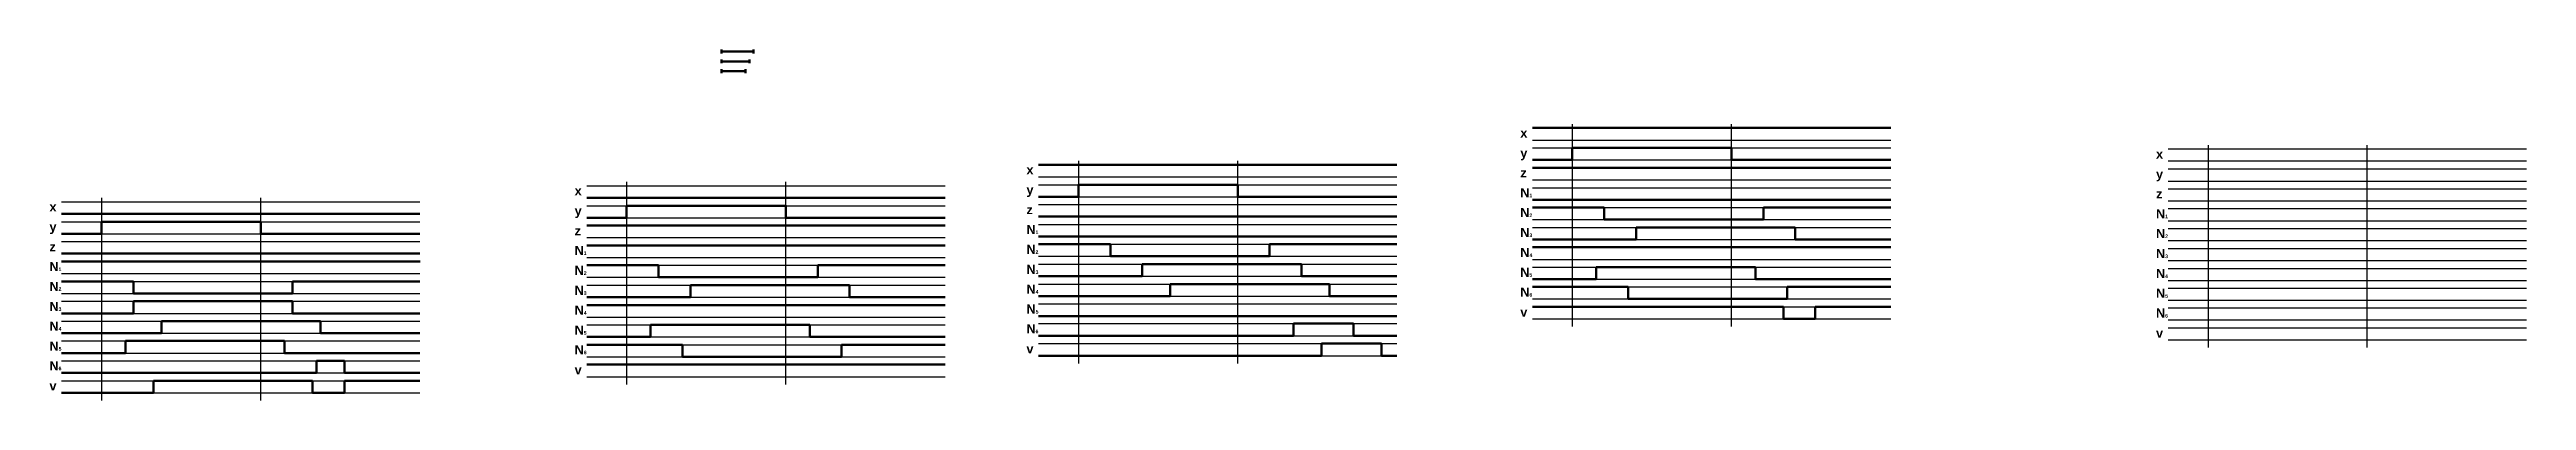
# Model space of a CAD drawing. Header units: millimetres. Extents: x 1451.2 to 1485.3, y 1750.8 to 1755.6.
import ezdxf

# ---------------------------------------------------------------- set-up
doc = ezdxf.new("R2010")
doc.units = ezdxf.units.MM
doc.layers.add('Capa1', color=1, linetype='Continuous')
doc.layers.add('senal', color=5, linetype='Continuous', lineweight=50)
doc.styles.get("Standard").update_dxf_attribs({"font": 'arial.ttf'})

msp = doc.modelspace()

# ---------------------------------------------------------------- linework, layer by layer
at = {"layer": 'Capa1'}
for p, q in [((1472.188, 1754.594), (1472.188, 1751.803)), ((1474.384, 1751.803), (1474.384, 1754.594)), ((1471.638, 1754.375), (1476.579, 1754.375)), ((1471.639, 1754.541), (1476.579, 1754.541)), ((1471.639, 1754.266), (1476.579, 1754.266)), ((1480.405, 1754.252), (1485.345, 1754.252)), ((1480.954, 1754.305), (1480.954, 1751.513)), ((1483.149, 1751.513), (1483.149, 1754.305)), ((1464.828, 1753.869), (1469.77, 1753.869)), ((1464.829, 1754.035), (1469.77, 1754.035)), ((1465.378, 1754.088), (1465.378, 1751.296)), ((1467.574, 1751.296), (1467.574, 1754.088)), ((1471.638, 1754.1), (1476.579, 1754.1)), ((1471.639, 1753.992), (1476.579, 1753.992)), ((1480.404, 1754.086), (1485.345, 1754.086)), ((1480.405, 1753.976), (1485.345, 1753.976)), ((1451.357, 1753.524), (1456.298, 1753.524)), ((1451.906, 1753.577), (1451.906, 1750.785)), ((1454.102, 1750.785), (1454.102, 1753.577)), ((1458.598, 1753.579), (1463.539, 1753.579)), ((1458.599, 1753.745), (1463.539, 1753.745)), ((1459.148, 1753.798), (1459.148, 1751.007)), ((1461.344, 1751.007), (1461.344, 1753.798)), ((1464.828, 1753.593), (1469.77, 1753.593)), ((1464.829, 1753.759), (1469.77, 1753.759)), ((1471.638, 1753.826), (1476.579, 1753.826)), ((1471.638, 1753.552), (1476.579, 1753.552)), ((1471.639, 1753.718), (1476.579, 1753.718)), ((1480.404, 1753.81), (1485.345, 1753.81)), ((1480.404, 1753.537), (1485.345, 1753.537)), ((1480.405, 1753.703), (1485.345, 1753.703)), ((1451.357, 1753.358), (1456.298, 1753.358)), ((1451.357, 1753.248), (1456.298, 1753.248)), ((1458.598, 1753.304), (1463.539, 1753.304)), ((1458.599, 1753.47), (1463.539, 1753.47)), ((1458.599, 1753.196), (1463.539, 1753.196)), ((1464.828, 1753.32), (1469.77, 1753.32)), ((1464.829, 1753.486), (1469.77, 1753.486)), ((1464.829, 1753.212), (1469.77, 1753.212)), ((1471.638, 1753.279), (1476.579, 1753.279)), ((1471.639, 1753.445), (1476.579, 1753.445)), ((1480.404, 1753.263), (1485.345, 1753.263)), ((1480.405, 1753.429), (1485.345, 1753.429)), ((1451.357, 1753.082), (1456.298, 1753.082)), ((1451.357, 1752.975), (1456.298, 1752.975)), ((1458.598, 1753.03), (1463.539, 1753.03)), ((1458.599, 1752.922), (1463.539, 1752.922)), ((1464.828, 1753.046), (1469.77, 1753.046)), ((1464.829, 1752.938), (1469.77, 1752.938)), ((1471.638, 1753.003), (1476.579, 1753.003)), ((1471.639, 1753.169), (1476.579, 1753.169)), ((1471.639, 1752.896), (1476.579, 1752.896)), ((1480.404, 1752.989), (1485.345, 1752.989)), ((1480.405, 1753.155), (1485.345, 1753.155)), ((1480.405, 1752.88), (1485.345, 1752.88)), ((1451.357, 1752.809), (1456.298, 1752.809)), ((1451.357, 1752.701), (1456.298, 1752.701)), ((1451.357, 1752.535), (1456.298, 1752.535)), ((1458.598, 1752.756), (1463.539, 1752.756)), ((1458.599, 1752.649), (1463.539, 1752.649)), ((1464.828, 1752.772), (1469.77, 1752.772)), ((1464.828, 1752.497), (1469.77, 1752.497)), ((1464.829, 1752.663), (1469.77, 1752.663)), ((1471.638, 1752.73), (1476.579, 1752.73)), ((1471.639, 1752.622), (1476.579, 1752.622)), ((1480.404, 1752.714), (1485.345, 1752.714)), ((1480.405, 1752.606), (1485.345, 1752.606)), ((1451.357, 1752.427), (1456.298, 1752.427)), ((1451.357, 1752.261), (1456.298, 1752.261)), ((1458.598, 1752.483), (1463.539, 1752.483)), ((1458.598, 1752.207), (1463.539, 1752.207)), ((1458.599, 1752.373), (1463.539, 1752.373)), ((1464.828, 1752.223), (1469.77, 1752.223)), ((1464.829, 1752.389), (1469.77, 1752.389)), ((1471.638, 1752.456), (1476.579, 1752.456)), ((1471.638, 1752.184), (1476.579, 1752.184)), ((1471.639, 1752.35), (1476.579, 1752.35)), ((1480.404, 1752.44), (1485.345, 1752.44)), ((1480.404, 1752.166), (1485.345, 1752.166)), ((1480.405, 1752.332), (1485.345, 1752.332)), ((1451.357, 1752.152), (1456.298, 1752.152)), ((1451.357, 1751.986), (1456.298, 1751.986)), ((1451.357, 1751.878), (1456.298, 1751.878)), ((1458.598, 1751.934), (1463.539, 1751.934)), ((1458.599, 1752.1), (1463.539, 1752.1)), ((1458.599, 1751.826), (1463.539, 1751.826)), ((1464.828, 1751.949), (1469.77, 1751.949)), ((1464.829, 1752.115), (1469.77, 1752.115)), ((1464.829, 1751.844), (1469.77, 1751.844)), ((1471.638, 1751.909), (1476.579, 1751.909)), ((1471.639, 1752.075), (1476.579, 1752.075)), ((1480.404, 1751.895), (1485.345, 1751.895)), ((1480.405, 1752.061), (1485.345, 1752.061)), ((1451.357, 1751.712), (1456.298, 1751.712)), ((1451.357, 1751.605), (1456.298, 1751.605)), ((1458.598, 1751.66), (1463.539, 1751.66)), ((1458.599, 1751.554), (1463.539, 1751.554)), ((1464.828, 1751.678), (1469.77, 1751.678)), ((1464.829, 1751.568), (1469.77, 1751.568)), ((1480.404, 1751.619), (1485.345, 1751.619)), ((1480.405, 1751.785), (1485.345, 1751.785)), ((1451.357, 1751.439), (1456.298, 1751.439)), ((1451.357, 1751.333), (1456.298, 1751.333)), ((1451.357, 1751.167), (1456.298, 1751.167)), ((1458.598, 1751.388), (1463.539, 1751.388)), ((1458.599, 1751.279), (1463.539, 1751.279)), ((1464.828, 1751.402), (1469.77, 1751.402)), ((1451.357, 1751.057), (1456.298, 1751.057)), ((1451.357, 1750.891), (1456.298, 1750.891)), ((1458.598, 1751.113), (1463.539, 1751.113))]:
    msp.add_line(p, q, dxfattribs=at)
at = {"layer": 'senal'}
for p, q in [((1460.457, 1755.622), (1460.457, 1755.568)), ((1460.896, 1755.595), (1460.457, 1755.595)), ((1460.896, 1755.622), (1460.896, 1755.568)), ((1460.456, 1755.486), (1460.456, 1755.432)), ((1460.841, 1755.459), (1460.456, 1755.459)), ((1460.457, 1755.351), (1460.457, 1755.296)), ((1460.786, 1755.324), (1460.457, 1755.324)), ((1460.786, 1755.351), (1460.786, 1755.296)), ((1460.841, 1755.486), (1460.841, 1755.432)), ((1471.639, 1754.541), (1476.579, 1754.541)), ((1464.829, 1754.035), (1469.77, 1754.035)), ((1471.639, 1753.992), (1476.579, 1753.992)), ((1458.598, 1753.579), (1463.539, 1753.579)), ((1471.638, 1753.552), (1476.579, 1753.552)), ((1451.357, 1753.358), (1456.298, 1753.358)), ((1451.906, 1753.082), (1451.906, 1753.248)), ((1451.906, 1753.248), (1454.102, 1753.248)), ((1454.102, 1753.248), (1454.102, 1753.082)), ((1458.599, 1753.196), (1463.539, 1753.196)), ((1464.828, 1753.32), (1469.77, 1753.32)), ((1472.628, 1753.445), (1471.639, 1753.445)), ((1472.628, 1753.445), (1472.628, 1753.279)), ((1474.824, 1753.279), (1472.628, 1753.279)), ((1474.824, 1753.445), (1474.824, 1753.279)), ((1474.824, 1753.445), (1476.579, 1753.445)), ((1451.357, 1753.082), (1451.906, 1753.082)), ((1454.102, 1753.082), (1456.298, 1753.082)), ((1458.599, 1752.922), (1463.54, 1752.922)), ((1464.828, 1753.046), (1469.769, 1753.046)), ((1465.818, 1752.938), (1464.829, 1752.938)), ((1465.818, 1752.938), (1465.818, 1752.772)), ((1468.014, 1752.938), (1468.014, 1752.772)), ((1468.014, 1752.938), (1469.77, 1752.938)), ((1473.068, 1753.003), (1471.638, 1753.003)), ((1471.639, 1752.896), (1476.579, 1752.896)), ((1475.263, 1753.169), (1473.068, 1753.169)), ((1473.068, 1753.169), (1473.068, 1753.003)), ((1475.263, 1753.169), (1475.263, 1753.003)), ((1475.263, 1753.003), (1476.579, 1753.003)), ((1451.357, 1752.809), (1456.298, 1752.809)), ((1451.357, 1752.701), (1456.299, 1752.701)), ((1459.588, 1752.649), (1458.599, 1752.649)), ((1459.588, 1752.649), (1459.588, 1752.483)), ((1461.784, 1752.649), (1461.784, 1752.483)), ((1461.784, 1752.649), (1463.539, 1752.649)), ((1466.258, 1752.497), (1464.828, 1752.497)), ((1468.014, 1752.772), (1465.818, 1752.772)), ((1468.454, 1752.663), (1466.258, 1752.663)), ((1466.258, 1752.663), (1466.258, 1752.497)), ((1468.454, 1752.663), (1468.454, 1752.497)), ((1468.454, 1752.497), (1469.77, 1752.497)), ((1474.714, 1752.622), (1472.518, 1752.622)), ((1472.518, 1752.622), (1472.518, 1752.456)), ((1474.714, 1752.622), (1474.714, 1752.456)), ((1452.346, 1752.427), (1451.357, 1752.427)), ((1452.346, 1752.427), (1452.346, 1752.261)), ((1454.542, 1752.261), (1452.346, 1752.261)), ((1454.542, 1752.427), (1454.542, 1752.261)), ((1454.542, 1752.427), (1456.298, 1752.427)), ((1460.028, 1752.207), (1458.598, 1752.207)), ((1461.784, 1752.483), (1459.588, 1752.483)), ((1462.223, 1752.373), (1460.028, 1752.373)), ((1460.028, 1752.373), (1460.028, 1752.207)), ((1462.223, 1752.373), (1462.223, 1752.207)), ((1462.223, 1752.207), (1463.539, 1752.207)), ((1466.643, 1752.223), (1464.828, 1752.223)), ((1468.839, 1752.389), (1466.643, 1752.389)), ((1466.643, 1752.389), (1466.643, 1752.223)), ((1468.839, 1752.389), (1468.839, 1752.223)), ((1468.839, 1752.223), (1469.77, 1752.223)), ((1472.518, 1752.456), (1471.638, 1752.456)), ((1472.958, 1752.35), (1471.639, 1752.35)), ((1472.958, 1752.35), (1472.958, 1752.184)), ((1475.153, 1752.184), (1472.958, 1752.184)), ((1474.714, 1752.456), (1476.579, 1752.456)), ((1475.153, 1752.35), (1475.153, 1752.184)), ((1475.153, 1752.35), (1476.579, 1752.35)), ((1452.346, 1751.986), (1451.357, 1751.986)), ((1454.542, 1752.152), (1452.346, 1752.152)), ((1452.346, 1751.986), (1452.346, 1752.152)), ((1454.928, 1751.878), (1452.732, 1751.878)), ((1452.732, 1751.712), (1452.732, 1751.878)), ((1454.542, 1752.152), (1454.542, 1751.986)), ((1454.542, 1751.986), (1456.298, 1751.986)), ((1454.928, 1751.712), (1454.928, 1751.878)), ((1458.599, 1752.1), (1463.539, 1752.1)), ((1461.674, 1751.826), (1459.478, 1751.826)), ((1459.478, 1751.826), (1459.478, 1751.66)), ((1461.674, 1751.826), (1461.674, 1751.66)), ((1464.828, 1751.949), (1469.769, 1751.949)), ((1469.169, 1751.844), (1468.344, 1751.844)), ((1468.344, 1751.844), (1468.344, 1751.678)), ((1469.169, 1751.844), (1469.169, 1751.678)), ((1475.099, 1752.075), (1471.639, 1752.075)), ((1475.099, 1752.075), (1475.099, 1751.909)), ((1475.539, 1751.909), (1475.099, 1751.909)), ((1475.539, 1752.075), (1475.539, 1751.909)), ((1475.539, 1752.075), (1476.579, 1752.075)), ((1452.732, 1751.712), (1451.357, 1751.712)), ((1452.236, 1751.605), (1452.236, 1751.439)), ((1454.432, 1751.605), (1452.236, 1751.605)), ((1454.432, 1751.605), (1454.432, 1751.439)), ((1454.928, 1751.712), (1456.298, 1751.712)), ((1459.478, 1751.66), (1458.598, 1751.66)), ((1459.918, 1751.554), (1458.599, 1751.554)), ((1459.918, 1751.554), (1459.918, 1751.388)), ((1463.539, 1751.66), (1461.674, 1751.66)), ((1462.113, 1751.554), (1462.113, 1751.388)), ((1462.113, 1751.554), (1463.539, 1751.554)), ((1468.344, 1751.678), (1464.828, 1751.678)), ((1469.555, 1751.568), (1468.729, 1751.568)), ((1468.729, 1751.568), (1468.729, 1751.402)), ((1469.169, 1751.678), (1469.77, 1751.678)), ((1469.555, 1751.568), (1469.555, 1751.402)), ((1452.236, 1751.439), (1451.357, 1751.439)), ((1454.872, 1751.167), (1451.357, 1751.167)), ((1454.432, 1751.439), (1456.298, 1751.439)), ((1455.258, 1751.333), (1454.872, 1751.333)), ((1454.872, 1751.333), (1454.872, 1751.167)), ((1455.258, 1751.333), (1455.258, 1751.167)), ((1455.258, 1751.167), (1456.298, 1751.167)), ((1458.599, 1751.279), (1463.539, 1751.279)), ((1462.113, 1751.388), (1459.918, 1751.388)), ((1468.729, 1751.402), (1464.828, 1751.402)), ((1469.555, 1751.402), (1469.77, 1751.402)), ((1452.622, 1750.891), (1451.357, 1750.891)), ((1454.818, 1751.057), (1452.622, 1751.057)), ((1452.622, 1751.057), (1452.622, 1750.891)), ((1454.818, 1751.057), (1454.818, 1750.891)), ((1455.258, 1750.891), (1454.818, 1750.891)), ((1456.298, 1751.057), (1455.258, 1751.057)), ((1455.258, 1751.057), (1455.258, 1750.891))]:
    msp.add_line(p, q, dxfattribs=at)
for points in [[(1471.638, 1754.1), (1472.188, 1754.1), (1472.188, 1754.266), (1474.384, 1754.266), (1474.384, 1754.1), (1476.579, 1754.1)], [(1464.828, 1753.593), (1465.378, 1753.593), (1465.378, 1753.759), (1467.574, 1753.759), (1467.574, 1753.593), (1469.77, 1753.593)], [(1458.598, 1753.304), (1459.148, 1753.304), (1459.148, 1753.47), (1461.344, 1753.47), (1461.344, 1753.304), (1463.539, 1753.304)]]:
    msp.add_lwpolyline(points, dxfattribs=at)

# ---------------------------------------------------------------- texts
at = {"layer": 'Capa1', "char_height": 0.125, "attachment_point": 1}
for s, insert in [('{\\fArial Rounded MT Bold|b0|i0|c0|p34;x}', (1471.471, 1754.534)), ('{\\fArial Rounded MT Bold|b0|i0|c0|p34;y}', (1471.471, 1754.258)), ('{\\fArial Rounded MT Bold|b0|i0|c0|p34;x}', (1480.237, 1754.244)), ('{\\fArial Rounded MT Bold|b0|i0|c0|p34;x}', (1464.661, 1754.027)), ('{\\fArial Rounded MT Bold|b0|i0|c0|p34;z}', (1471.471, 1753.984)), ('{\\fArial Rounded MT Bold|b0|i0|c0|p34;y}', (1480.237, 1753.969)), ('{\\fArial Rounded MT Bold|b0|i0|c0|p34;x}', (1458.431, 1753.738)), ('{\\fArial Rounded MT Bold|b0|i0|c0|p34;y}', (1464.661, 1753.752)), ('{\\fArial Rounded MT Bold|b0|i0|c0|p34;N\\H0.4x;1}', (1471.471, 1753.711)), ('{\\fArial Rounded MT Bold|b0|i0|c0|p34;z}', (1480.237, 1753.695)), ('{\\fArial Rounded MT Bold|b0|i0|c0|p34;x}', (1451.189, 1753.516)), ('{\\fArial Rounded MT Bold|b0|i0|c0|p34;y}', (1451.189, 1753.241)), ('{\\fArial Rounded MT Bold|b0|i0|c0|p34;y}', (1458.431, 1753.462)), ('{\\fArial Rounded MT Bold|b0|i0|c0|p34;z}', (1464.661, 1753.478)), ('{\\fArial Rounded MT Bold|b0|i0|c0|p34;N\\H0.4x;1}', (1464.661, 1753.204)), ('{\\fArial Rounded MT Bold|b0|i0|c0|p34;N\\H0.4x;2}', (1471.471, 1753.437)), ('{\\fArial Rounded MT Bold|b0|i0|c0|p34;N\\H0.4x;1}', (1480.237, 1753.421)), ('{\\fArial Rounded MT Bold|b0|i0|c0|p34;z}', (1451.189, 1752.967)), ('{\\fArial Rounded MT Bold|b0|i0|c0|p34;z}', (1458.431, 1753.188)), ('{\\fArial Rounded MT Bold|b0|i0|c0|p34;N\\H0.4x;1}', (1458.431, 1752.915)), ('{\\fArial Rounded MT Bold|b0|i0|c0|p34;N\\H0.4x;2}', (1464.661, 1752.931)), ('{\\fArial Rounded MT Bold|b0|i0|c0|p34;N\\H0.4x;3}', (1471.471, 1753.162)), ('{\\fArial Rounded MT Bold|b0|i0|c0|p34;N\\H0.4x;4}', (1471.471, 1752.888)), ('{\\fArial Rounded MT Bold|b0|i0|c0|p34;N\\H0.4x;2}', (1480.237, 1753.148)), ('{\\fArial Rounded MT Bold|b0|i0|c0|p34;N\\H0.4x;3}', (1480.237, 1752.872)), ('{\\fArial Rounded MT Bold|b0|i0|c0|p34;N\\H0.4x;1}', (1451.189, 1752.693)), ('{\\fArial Rounded MT Bold|b0|i0|c0|p34;N\\H0.4x;2}', (1458.431, 1752.641)), ('{\\fArial Rounded MT Bold|b0|i0|c0|p34;N\\H0.4x;3}', (1464.661, 1752.655)), ('{\\fArial Rounded MT Bold|b0|i0|c0|p34;N\\H0.4x;5}', (1471.471, 1752.614)), ('{\\fArial Rounded MT Bold|b0|i0|c0|p34;N\\H0.4x;4}', (1480.237, 1752.598)), ('{\\fArial Rounded MT Bold|b0|i0|c0|p34;N\\H0.4x;2}', (1451.189, 1752.42)), ('{\\fArial Rounded MT Bold|b0|i0|c0|p34;N\\H0.4x;3}', (1458.431, 1752.366)), ('{\\fArial Rounded MT Bold|b0|i0|c0|p34;N\\H0.4x;4}', (1464.661, 1752.381)), ('{\\fArial Rounded MT Bold|b0|i0|c0|p34;N\\H0.4x;6}', (1471.471, 1752.342)), ('{\\fArial Rounded MT Bold|b0|i0|c0|p34;N\\H0.4x;5}', (1480.237, 1752.325)), ('{\\fArial Rounded MT Bold|b0|i0|c0|p34;N\\H0.4x;3}', (1451.189, 1752.144)), ('{\\fArial Rounded MT Bold|b0|i0|c0|p34;N\\H0.4x;4}', (1451.189, 1751.871)), ('{\\fArial Rounded MT Bold|b0|i0|c0|p34;N\\H0.4x;4}', (1458.431, 1752.092)), ('{\\fArial Rounded MT Bold|b0|i0|c0|p34;N\\H0.4x;5}', (1458.431, 1751.818)), ('{\\fArial Rounded MT Bold|b0|i0|c0|p34;N\\H0.4x;5}', (1464.661, 1752.108)), ('{\\fArial Rounded MT Bold|b0|i0|c0|p34;N\\H0.4x;6}', (1464.661, 1751.836)), ('{\\fArial Rounded MT Bold|b0|i0|c0|p34;v}', (1471.471, 1752.067)), ('{\\fArial Rounded MT Bold|b0|i0|c0|p34;N\\H0.4x;6}', (1480.237, 1752.053)), ('{\\fArial Rounded MT Bold|b0|i0|c0|p34;N\\H0.4x;5}', (1451.189, 1751.597)), ('{\\fArial Rounded MT Bold|b0|i0|c0|p34;N\\H0.4x;6}', (1458.431, 1751.546)), ('{\\fArial Rounded MT Bold|b0|i0|c0|p34;v}', (1464.661, 1751.56)), ('{\\fArial Rounded MT Bold|b0|i0|c0|p34;v}', (1480.237, 1751.777)), ('{\\fArial Rounded MT Bold|b0|i0|c0|p34;N\\H0.4x;6}', (1451.189, 1751.325)), ('{\\fArial Rounded MT Bold|b0|i0|c0|p34;v}', (1458.431, 1751.271)), ('{\\fArial Rounded MT Bold|b0|i0|c0|p34;v}', (1451.189, 1751.049))]:
    msp.add_mtext_dynamic_manual_height_columns(s, width=0.00893, gutter_width=12.5, heights=[0], dxfattribs=dict(at, insert=insert))

doc.saveas('drawing.dxf')
